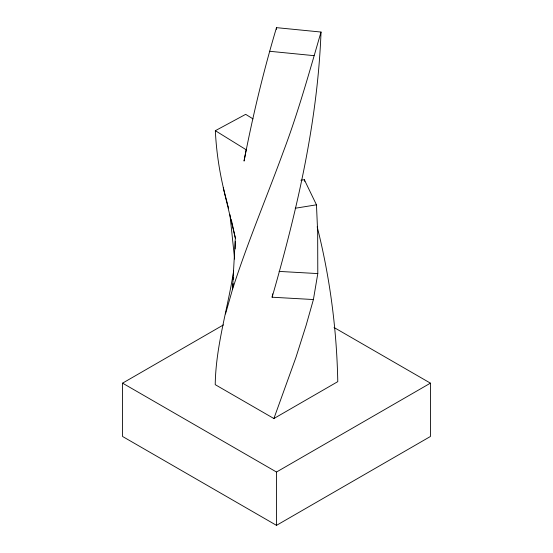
<?xml version="1.0" encoding="UTF-8"?>
<svg xmlns="http://www.w3.org/2000/svg" width="553" height="553" viewBox="0 0 553 553"><rect width="100%" height="100%" fill="white"/><g stroke="black" fill="none" stroke-linecap="round" stroke-linejoin="round"><path stroke-width="0.83" d="M235.225 248.981L235.302 241.398M233.643 270.901C227.753 308.864 215.794 345.971 215.221 384.653L273.894 418.531L295.91 357.494L306.134 325.282L313.413 299.539L317.795 273.583L317.664 232.018L316.461 204.824L304.33 179.704L300.929 180.25M231.313 219.665L235.336 238.032L232.53 289.337L225.506 313.952M253.018 118.888L245.677 114.347L215.345 130.695L246.168 149.759L244.046 161.075C252.714 116.123 263.401 71.517 276.5 27.65L321.03 32.046C317.602 122.303 296.954 210.728 272.117 297.217L313.413 299.539M233.103 283.461L232.53 289.337C247.412 242.726 266.567 197.649 283.343 151.716C298.15 112.549 309.307 72.201 321.03 32.046M233.511 279.258L233.677 277.578M272.117 297.217L272.684 293.871M334.04 327.494L430.434 383.153L430.434 436.476L276.5 525.35L122.566 436.476L122.566 383.153L223.447 324.908M273.894 418.531L337.779 381.646C336.749 329.457 329.961 277.378 317.166 226.765M122.566 383.153L276.5 472.027L430.434 383.153M295.205 208.246L316.461 204.824M279.078 271.405L317.795 273.583M269.505 51.263L314.035 55.659M304.33 179.704L304.807 181.356M215.345 130.695C216.506 155.511 220.785 180.14 227.539 204.036M227.96 205.661L228.603 208.094M223.267 187.806L235.336 238.032M229.944 214.709L234.624 259.039M276.5 27.65L276.5 29.344M276.5 472.027L276.5 525.35"/></g></svg>
